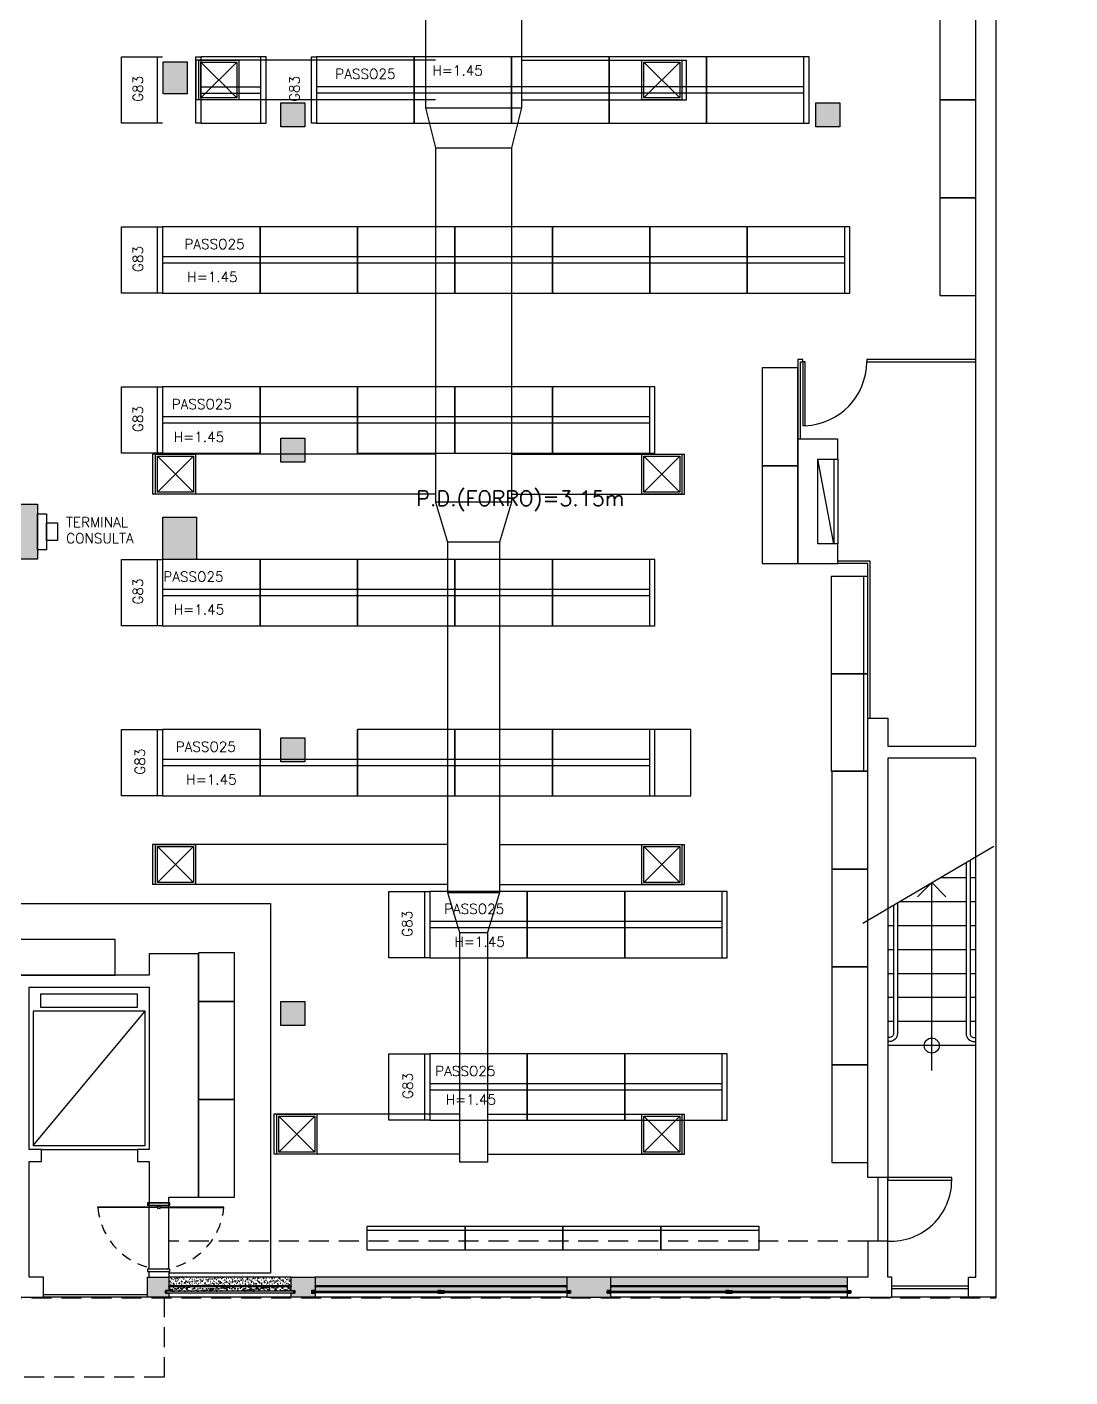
# Model space of a CAD drawing. Header units: metres. Extents: x -367 to 374, y -238 to 224.
# Drawn here: x 254.62 to 267.68, y 176.95 to 193.85 of the extents above; entities that cross this region are included whole.
import ezdxf
from ezdxf.enums import TextEntityAlignment as Align

# ---------------------------------------------------------------- set-up
doc = ezdxf.new("R2010")
doc.units = ezdxf.units.M
doc.linetypes.add('LA_BAU_BASES GERAIS_R00$0$LA_BAU_ALVENARIA TÉRREO_R01$0$HIDDEN2', pattern=[0.1875, 0.125, -0.0625])
doc.linetypes.add('LA_BAU_BASES GERAIS_R00$0$LA_BAU_FACHADAS_R01$0$DASHED2', pattern=[0.375, 0.25, -0.125])
for name, color, linetype in [('ELE-ALIMENTADORES', 160, 'Continuous'), ('LA_BAU_BASES GERAIS_R00$0$ARQ-XREF-ATT', 8, 'Continuous'), ('LA_BAU_BASES GERAIS_R00$0$BASE', 253, 'Continuous'), ('LA_BAU_BASES GERAIS_R00$0$dutos', 31, 'Continuous')]:
    doc.layers.add(name, color=color, linetype=linetype)
doc.styles.add('LA_BAU_BASES GERAIS_R00$0$LA_BAU_MERC_R01$0$R40-125-RS', font='romans.shx', dxfattribs={"height": 0.1248})
doc.styles.add('LA_BAU_BASES GERAIS_R00$0$LA_BAU_MERC_R01$0$RS80', font='ROMANS', dxfattribs={"height": 0.18})
doc.styles.add('LA_BAU_BASES GERAIS_R00$0$R60-125-RS', font='romans.shx', dxfattribs={"height": 0.19})
doc.styles.add('LA_BAU_BASES GERAIS_R00$0$R80-100-RS', font='romans.shx', dxfattribs={"height": 0.203})

# ---------------------------------------------------------------- blocks, each defined once
blk = doc.blocks.new('LA_BAU_BASES GERAIS_R00$0$LA_BAU_ALVENARIA TÉRREO_R01$0$PIL')
blk.add_lwpolyline([(-0.5, 0.5), (0.5, 0.5), (0.5, -0.5), (-0.5, -0.5)], close=True)
blk = doc.blocks.new('LA_BAU_BASES GERAIS_R00$0$LA_BAU_ALVENARIA TÉRREO_R01$0$mainel')
for p, q in [((244.802, 177.711), (244.762, 177.711)), ((244.762, 177.711), (244.762, 177.709)), ((244.762, 177.709), (244.842, 177.709)), ((244.762, 177.709), (244.762, 177.709)), ((244.762, 177.709), (244.8, 177.709)), ((244.842, 177.679), (244.762, 177.679)), ((244.8, 177.679), (244.762, 177.679)), ((244.762, 177.679), (244.762, 177.677)), ((244.762, 177.677), (244.802, 177.677)), ((244.8, 177.709), (244.8, 177.679)), ((244.802, 177.677), (244.802, 177.711)), ((244.802, 177.711), (244.842, 177.711)), ((244.802, 177.677), (244.802, 177.709)), ((244.842, 177.677), (244.802, 177.677)), ((244.804, 177.709), (244.804, 177.679)), ((244.842, 177.709), (244.804, 177.709)), ((244.804, 177.679), (244.842, 177.679)), ((244.842, 177.711), (244.842, 177.709)), ((244.842, 177.679), (244.842, 177.677))]:
    blk.add_line(p, q)
blk = doc.blocks.new('LA_BAU_BASES GERAIS_R00$0$LA_BAU_ALVENARIA TÉRREO_R01')
at = {"layer": 'LA_BAU_BASES GERAIS_R00$0$BASE'}
h = blk.add_hatch(color=256, dxfattribs=at)
h.dxf.hatch_style = 1
h.paths.add_polyline_path([(256.628, 193.418), (256.328, 193.418), (256.328, 193.018), (256.628, 193.018)])
h = blk.add_hatch(color=256, dxfattribs=at)
h.dxf.hatch_style = 1
h.paths.add_polyline_path([(258.1, 192.903), (257.8, 192.903), (257.8, 192.603), (258.1, 192.603)])
h = blk.add_hatch(color=256, dxfattribs=at)
h.dxf.hatch_style = 1
h.paths.add_polyline_path([(264.8, 192.903), (264.5, 192.903), (264.5, 192.603), (264.8, 192.603)])
h = blk.add_hatch(color=256, dxfattribs=at)
h.dxf.hatch_style = 1
h.paths.add_polyline_path([(258.1, 188.703), (257.8, 188.703), (257.8, 188.403), (258.1, 188.403)])
h = blk.add_hatch(color=256, dxfattribs=at)
h.dxf.hatch_style = 1
h.paths.add_polyline_path([(254.755, 187.878), (254.425, 187.878), (254.425, 187.188), (254.755, 187.188)])
h = blk.add_hatch(color=256, dxfattribs=at)
h.dxf.hatch_style = 1
h.paths.add_polyline_path([(256.745, 187.717), (256.325, 187.717), (256.325, 187.187), (256.745, 187.187)])
at = {"layer": 'LA_BAU_BASES GERAIS_R00$0$BASE', "linetype": 'Continuous'}
h = blk.add_hatch(color=256, dxfattribs=at)
h.dxf.hatch_style = 1
h.paths.add_polyline_path([(258.1, 184.953), (257.8, 184.953), (257.8, 184.653), (258.1, 184.653)])
h = blk.add_hatch(color=256, dxfattribs=at)
h.dxf.hatch_style = 1
h.paths.add_polyline_path([(258.1, 181.653), (257.8, 181.653), (257.8, 181.353), (258.1, 181.353)])
at = {"layer": 'LA_BAU_BASES GERAIS_R00$0$BASE'}
h = blk.add_hatch(color=256, dxfattribs=at)
h.dxf.hatch_style = 1
h.paths.add_polyline_path([(256.4, 178.2), (256.13, 178.2), (256.13, 177.95), (256.4, 177.95), (256.4, 177.998), (256.355, 177.998), (256.355, 178.032), (256.4, 178.032)])
h = blk.add_hatch(dxfattribs=at)
h.set_pattern_fill('AR-SAND', color=256, scale=0.001)
h.paths.add_polyline_path([(257.93, 178.2), (256.4, 178.2), (256.4, 178.09), (257.93, 178.09)])
h = blk.add_hatch(color=256, dxfattribs=at)
h.dxf.hatch_style = 1
h.paths.add_polyline_path([(258.23, 178.2), (257.93, 178.2), (257.93, 178.032), (257.975, 178.032), (257.975, 177.998), (257.93, 177.998), (257.93, 177.95), (258.23, 177.95), (258.23, 177.998), (258.185, 177.998), (258.185, 178.032), (258.23, 178.032)])
h = blk.add_hatch(dxfattribs=at)
h.set_pattern_fill('AR-SAND', color=256, scale=0.001)
h.paths.add_polyline_path([(261.38, 178.2), (258.23, 178.2), (258.23, 178.09), (261.38, 178.09)])
h = blk.add_hatch(color=256, dxfattribs=at)
h.dxf.hatch_style = 1
h.paths.add_polyline_path([(261.93, 178.2), (261.38, 178.2), (261.38, 178.032), (261.425, 178.032), (261.425, 177.998), (261.38, 177.998), (261.38, 177.95), (261.93, 177.95), (261.93, 177.998), (261.885, 177.998), (261.885, 178.032), (261.93, 178.032)])
at = {"layer": 'LA_BAU_BASES GERAIS_R00$0$BASE', "linetype": 'Continuous'}
h = blk.add_hatch(dxfattribs=at)
h.set_pattern_fill('AR-SAND', color=256, scale=0.001)
h.paths.add_polyline_path([(264.89, 178.2), (261.93, 178.2), (261.93, 178.09), (264.89, 178.09)])
h = blk.add_hatch(dxfattribs=at)
h.set_pattern_fill('AR-SAND', color=256, scale=0.001)
h.paths.add_polyline_path([(256.4, 178.08), (257.93, 178.08), (257.93, 178.025), (256.4, 178.025)])
h = blk.add_hatch(dxfattribs=at)
h.set_pattern_fill('AR-SAND', color=256, scale=0.001)
h.paths.add_polyline_path([(258.23, 178.08), (261.38, 178.08), (261.38, 178.025), (258.23, 178.025)])
at = {"layer": 'LA_BAU_BASES GERAIS_R00$0$BASE'}
h = blk.add_hatch(dxfattribs=at)
h.set_pattern_fill('AR-SAND', color=256, scale=0.001)
h.paths.add_polyline_path([(261.93, 178.08), (264.89, 178.08), (264.89, 178.025), (261.93, 178.025)])
at = {"layer": 'LA_BAU_BASES GERAIS_R00$0$BASE', "linetype": 'Continuous'}
for p, q in [((264.725, 187.384), (264.525, 188.444)), ((264.725, 188.444), (264.725, 187.384)), ((264.775, 188.444), (264.775, 187.384)), ((265.088, 182.631), (266.727, 183.595)), ((266.38, 183.2), (266.056, 183.2)), ((266.5, 183.2), (266.43, 183.2)), ((266.38, 182.9), (265.546, 182.9)), ((266.5, 182.9), (266.43, 182.9)), ((265.47, 182.6), (265.4, 182.6)), ((266.38, 182.6), (265.52, 182.6)), ((266.5, 182.6), (266.43, 182.6)), ((265.47, 182.3), (265.4, 182.3)), ((266.38, 182.3), (265.52, 182.3)), ((266.5, 182.3), (266.43, 182.3)), ((265.47, 182), (265.4, 182)), ((266.38, 182), (265.52, 182)), ((266.5, 182), (266.43, 182)), ((265.47, 181.7), (265.4, 181.7)), ((266.38, 181.7), (265.52, 181.7)), ((266.5, 181.7), (266.43, 181.7)), ((254.7, 179.85), (256.1, 181.53)), ((265.47, 181.4), (265.4, 181.4)), ((266.38, 181.4), (265.52, 181.4)), ((266.5, 181.4), (266.43, 181.4)), ((266.5, 181.1), (265.4, 181.1)), ((254.803, 179.8), (256.005, 179.8)), ((265.275, 179.45), (265.275, 178.65)), ((265.4, 178.65), (265.4, 179.45)), ((256.15, 178.33), (256.15, 179.13)), ((256.4, 178.33), (256.4, 179.13)), ((264.89, 178.2), (261.93, 178.2)), ((259.795, 178.025), (259.795, 178.005)), ((259.815, 178.025), (259.815, 178.005)), ((263.4, 178.025), (263.4, 178.005)), ((263.42, 178.025), (263.42, 178.005)), ((266.41, 177.95), (265.45, 177.95)), ((266.75, 177.95), (266.75, 177.94))]:
    blk.add_line(p, q, dxfattribs=at)
at = {"layer": 'LA_BAU_BASES GERAIS_R00$0$BASE'}
for p, q in [((256.15, 178.3), (256.15, 179.1)), ((256.4, 178.3), (256.4, 179.1)), ((257.93, 178.2), (256.4, 178.2)), ((261.38, 178.2), (258.23, 178.2)), ((257.915, 178.09), (256.402, 178.09)), ((257.915, 178.08), (256.402, 178.08)), ((261.365, 178.09), (258.245, 178.09)), ((261.365, 178.08), (258.245, 178.08)), ((264.875, 178.09), (261.945, 178.09)), ((264.875, 178.08), (261.945, 178.08)), ((265.45, 178.09), (266.41, 178.09)), ((265.45, 178.06), (266.41, 178.06)), ((256.13, 177.98), (254.83, 177.98)), ((256.13, 177.95), (254.83, 177.95)), ((257.93, 177.95), (256.4, 177.95)), ((261.38, 177.95), (258.23, 177.95)), ((264.89, 177.95), (261.93, 177.95))]:
    blk.add_line(p, q, dxfattribs=at)
at = {"layer": 'LA_BAU_BASES GERAIS_R00$0$BASE', "linetype": 'LA_BAU_BASES GERAIS_R00$0$LA_BAU_FACHADAS_R01$0$DASHED2'}
for p, q in [((265.15, 178.65), (256.4, 178.65)), ((252.055, 177.94), (266.75, 177.94)), ((256.338, 177.95), (256.338, 176.95)), ((256.338, 176.95), (244.01, 176.95))]:
    blk.add_line(p, q, dxfattribs=at)
at = {"layer": 'LA_BAU_BASES GERAIS_R00$0$BASE', "linetype": 'Continuous'}
for points in [[(267.681, 200.09), (266.75, 200.09), (266.75, 177.95), (266.41, 177.95), (266.41, 178.2), (266.5, 178.2), (266.5, 184.7), (265.4, 184.7), (265.4, 179.45), (265.15, 179.45), (265.15, 185.2), (265.4, 185.2), (265.4, 184.85), (266.5, 184.85), (266.5, 210.65)], [(264.305, 188.694), (264.305, 189.662), (264.335, 189.662), (264.335, 189.692), (264.275, 189.692), (264.275, 188.694)], [(266.5, 189.692), (265.135, 189.692), (265.135, 189.662), (266.5, 189.662)], [(265.18, 185.2), (265.18, 187.164), (264.775, 187.164)], [(265.15, 185.2), (265.15, 187.134), (264.775, 187.134)], [(264.89, 177.998), (264.89, 177.95), (265.45, 177.95), (265.45, 178.2), (265.4, 178.2), (265.4, 178.65), (265.15, 178.65), (265.15, 178.2), (264.89, 178.2), (264.89, 178.032)], [(259.795, 178.005), (258.195, 178.005), (258.195, 178.025), (259.795, 178.025)], [(259.815, 178.025), (261.415, 178.025), (261.415, 178.005), (259.815, 178.005)], [(263.4, 178.005), (261.895, 178.005), (261.895, 178.025), (263.4, 178.025)], [(263.42, 178.025), (264.925, 178.025), (264.925, 178.005), (263.42, 178.005)], [(264.89, 178.032), (264.935, 178.032), (264.935, 177.998), (264.89, 177.998), (264.89, 178), (264.933, 178), (264.933, 178.03), (264.89, 178.03), (264.89, 178.032)]]:
    blk.add_lwpolyline(points, dxfattribs=at)
at = {"layer": 'LA_BAU_BASES GERAIS_R00$0$BASE'}
for points in [[(256.328, 193.418), (256.628, 193.418), (256.628, 193.018), (256.328, 193.018)], [(257.8, 192.903), (258.1, 192.903), (258.1, 192.603), (257.8, 192.603)], [(264.5, 192.903), (264.8, 192.903), (264.8, 192.603), (264.5, 192.603)], [(257.8, 188.703), (258.1, 188.703), (258.1, 188.403), (257.8, 188.403)], [(256.325, 187.717), (256.745, 187.717), (256.745, 187.187), (256.325, 187.187)], [(256.412, 178.27), (256.412, 178.3), (256.132, 178.3), (256.132, 178.27)], [(256.415, 178.09), (256.402, 178.09), (256.402, 178.08), (256.415, 178.08), (256.415, 178.078), (256.4, 178.078), (256.4, 178.091), (256.415, 178.091)], [(257.915, 178.09), (257.928, 178.09), (257.928, 178.08), (257.915, 178.08), (257.915, 178.078), (257.93, 178.078), (257.93, 178.091), (257.915, 178.091)], [(258.245, 178.09), (258.232, 178.09), (258.232, 178.08), (258.245, 178.08), (258.245, 178.078), (258.23, 178.078), (258.23, 178.091), (258.245, 178.091)], [(261.365, 178.09), (261.378, 178.09), (261.378, 178.08), (261.365, 178.08), (261.365, 178.078), (261.38, 178.078), (261.38, 178.091), (261.365, 178.091)], [(261.945, 178.09), (261.932, 178.09), (261.932, 178.08), (261.945, 178.08), (261.945, 178.078), (261.93, 178.078), (261.93, 178.091), (261.945, 178.091)]]:
    blk.add_lwpolyline(points, close=True, dxfattribs=at)
at = {"layer": 'LA_BAU_BASES GERAIS_R00$0$BASE', "linetype": 'Continuous'}
for points in [[(264.335, 188.862), (264.365, 188.862), (264.365, 189.662), (264.335, 189.662)], [(264.775, 188.694), (264.275, 188.694), (264.275, 187.134), (264.775, 187.134), (264.775, 187.384), (264.525, 187.384), (264.525, 188.444), (264.775, 188.444)], [(257.8, 184.953), (258.1, 184.953), (258.1, 184.653), (257.8, 184.653)], [(254.796, 181.576), (254.796, 181.749), (256.002, 181.749), (256.002, 181.576)], [(257.8, 181.653), (258.1, 181.653), (258.1, 181.353), (257.8, 181.353)], [(256.1, 179.85), (256.1, 181.53), (254.7, 181.53), (254.7, 179.85)], [(265.4, 179.415), (266.2, 179.415), (266.2, 179.45), (265.4, 179.45)], [(256.254, 179.079), (256.254, 179.074), (255.508, 179.074), (255.508, 179.079)], [(256.412, 179.1), (256.412, 179.13), (256.132, 179.13), (256.132, 179.1)], [(256.292, 179.077), (256.292, 179.072), (257.087, 179.072), (257.087, 179.077)], [(256.365, 178.005), (257.965, 178.005), (257.965, 178.025), (256.365, 178.025)], [(264.875, 178.09), (264.888, 178.09), (264.888, 178.08), (264.875, 178.08), (264.875, 178.078), (264.89, 178.078), (264.89, 178.091), (264.875, 178.091)]]:
    blk.add_lwpolyline(points, close=True, dxfattribs=at)
for points in [[(266.43, 183.42), (266.43, 181.25, 0.414214), (266.48, 181.2), (266.5, 181.2)], [(266.38, 183.391), (266.38, 181.25, 0.414214), (266.48, 181.15), (266.5, 181.15)], [(265.52, 182.885), (265.52, 181.25, -0.414214), (265.42, 181.15), (265.4, 181.15)], [(265.47, 182.855), (265.47, 181.25, -0.414214), (265.42, 181.2), (265.4, 181.2)]]:
    blk.add_lwpolyline(points, format="xyb", dxfattribs=at)
at = {"layer": 'LA_BAU_BASES GERAIS_R00$0$BASE', "linetype": 'LA_BAU_BASES GERAIS_R00$0$LA_BAU_FACHADAS_R01$0$DASHED2'}
blk.add_lwpolyline([(254.5, 181.98), (254.5, 182.88), (257.67, 182.88), (257.67, 178.25), (256.4, 178.25)], dxfattribs=at)
at = {"layer": 'LA_BAU_BASES GERAIS_R00$0$BASE'}
for points in [[(254.5, 177.95), (254.5, 177.95), (254.83, 177.95), (254.83, 178.2), (254.65, 178.2), (254.65, 179.65), (254.803, 179.65), (254.803, 179.8), (254.65, 179.8), (254.65, 181.83), (256.15, 181.83), (256.15, 179.8), (256.005, 179.8), (256.005, 179.65), (256.15, 179.65), (256.15, 179.13), (256.4, 179.13), (256.4, 179.2), (256.77, 179.2), (256.77, 182.25), (256.15, 182.25), (256.15, 181.98), (254.5, 181.98), (254.5, 177.984)], [(256.4, 177.998), (256.4, 177.95), (256.13, 177.95), (256.13, 178.2), (256.4, 178.2), (256.4, 178.032)], [(256.15, 178.2), (256.15, 178.27), (256.4, 178.27), (256.4, 178.2)], [(257.93, 178.032), (257.93, 178.2), (258.23, 178.2), (258.23, 178.032)], [(261.93, 178.032), (261.93, 178.2), (261.38, 178.2), (261.38, 178.032)], [(256.4, 178.032), (256.355, 178.032), (256.355, 177.998), (256.4, 177.998), (256.4, 178), (256.357, 178), (256.357, 178.03), (256.4, 178.03), (256.4, 178.032)], [(257.93, 178.032), (257.975, 178.032), (257.975, 177.998), (257.93, 177.998), (257.93, 178), (257.973, 178), (257.973, 178.03), (257.93, 178.03), (257.93, 178.032)], [(258.23, 177.998), (258.23, 177.95), (257.93, 177.95), (257.93, 177.998)], [(258.23, 178.032), (258.185, 178.032), (258.185, 177.998), (258.23, 177.998), (258.23, 178), (258.187, 178), (258.187, 178.03), (258.23, 178.03), (258.23, 178.032)], [(261.38, 178.032), (261.425, 178.032), (261.425, 177.998), (261.38, 177.998), (261.38, 178), (261.423, 178), (261.423, 178.03), (261.38, 178.03), (261.38, 178.032)], [(261.38, 177.998), (261.38, 177.95), (261.93, 177.95), (261.93, 177.998)], [(261.93, 178.032), (261.885, 178.032), (261.885, 177.998), (261.93, 177.998), (261.93, 178), (261.887, 178), (261.887, 178.03), (261.93, 178.03), (261.93, 178.032)]]:
    blk.add_lwpolyline(points, dxfattribs=at)
at = {"layer": 'LA_BAU_BASES GERAIS_R00$0$BASE', "linetype": 'Continuous'}
for radius in [0.0191, 0.0163]:
    blk.add_circle((256.273, 179.075), radius, dxfattribs=at)
for centre, radius, start, end in [((264.335, 189.661), 0.8, 272.1476, 0.0402), ((265.434, 179.415), 0.766, 267.4377, 0)]:
    blk.add_arc(centre, radius, start, end, dxfattribs=at)
at = {"layer": 'LA_BAU_BASES GERAIS_R00$0$BASE', "linetype": 'LA_BAU_BASES GERAIS_R00$0$LA_BAU_ALVENARIA TÉRREO_R01$0$HIDDEN2'}
for centre, radius, start, end in [((256.357, 179.148), 0.852, 185.0333, 264.4509), ((256.246, 179.143), 0.844, 271.939, 355.185)]:
    blk.add_arc(centre, radius, start, end, dxfattribs=at)
at = {"layer": 'LA_BAU_BASES GERAIS_R00$0$BASE', "xscale": 0.69, "yscale": 0.33, "zscale": 0.69, "rotation": 270}
blk.add_blockref('LA_BAU_BASES GERAIS_R00$0$LA_BAU_ALVENARIA TÉRREO_R01$0$PIL', (254.59, 187.533), dxfattribs=at)
at = {"layer": 'LA_BAU_BASES GERAIS_R00$0$BASE', "linetype": 'Continuous'}
for p in [(15.003, 0.321), (18.608, 0.321)]:
    blk.add_blockref('LA_BAU_BASES GERAIS_R00$0$LA_BAU_ALVENARIA TÉRREO_R01$0$mainel', p, dxfattribs=at)
blk = doc.blocks.new('LA_BAU_BASES GERAIS_R00$0$LA_BAU_MERC_R01')
at = {"layer": 'LA_BAU_BASES GERAIS_R00$0$BASE'}
for p, q in [((266.05, 194.165), (266.05, 192.94)), ((266.5, 192.94), (266.5, 194.165)), ((257.551, 193.48), (256.801, 193.48)), ((256.801, 192.65), (256.801, 193.48)), ((257.551, 192.65), (257.551, 193.48)), ((258.249, 193.48), (258.249, 192.65)), ((259.469, 193.48), (258.249, 193.48)), ((259.469, 193.48), (259.469, 192.65)), ((260.689, 193.48), (259.469, 193.48)), ((259.469, 192.65), (259.469, 193.48)), ((260.689, 193.48), (260.689, 192.65)), ((261.909, 193.48), (260.689, 193.48)), ((260.689, 192.65), (260.689, 193.48)), ((261.909, 193.48), (261.909, 192.65)), ((263.129, 193.48), (261.909, 193.48)), ((261.909, 192.65), (261.909, 193.48)), ((263.129, 193.48), (263.129, 192.65)), ((264.349, 193.48), (263.129, 193.48)), ((263.129, 192.65), (263.129, 193.48)), ((264.349, 192.65), (264.349, 193.48)), ((256.801, 193.105), (257.551, 193.105)), ((259.469, 193.105), (258.249, 193.105)), ((260.689, 193.105), (259.469, 193.105)), ((261.909, 193.105), (260.689, 193.105)), ((263.129, 193.105), (261.909, 193.105)), ((264.349, 193.105), (263.129, 193.105)), ((256.801, 193.025), (257.551, 193.025)), ((259.469, 193.025), (258.249, 193.025)), ((260.689, 193.025), (259.469, 193.025)), ((261.909, 193.025), (260.689, 193.025)), ((263.129, 193.025), (261.909, 193.025)), ((264.349, 193.025), (263.129, 193.025)), ((266.05, 192.94), (266.05, 191.715)), ((266.5, 192.94), (266.05, 192.94)), ((266.05, 192.94), (266.5, 192.94)), ((266.5, 191.715), (266.5, 192.94)), ((256.801, 192.65), (257.551, 192.65)), ((258.249, 192.65), (259.469, 192.65)), ((259.469, 192.65), (260.689, 192.65)), ((260.689, 192.65), (261.909, 192.65)), ((261.909, 192.65), (263.129, 192.65)), ((263.129, 192.65), (264.349, 192.65)), ((266.05, 191.715), (266.05, 190.49)), ((266.5, 191.715), (266.05, 191.715)), ((266.05, 191.715), (266.5, 191.715)), ((266.5, 190.49), (266.5, 191.715)), ((256.32, 191.35), (256.32, 190.52)), ((257.54, 191.35), (256.32, 191.35)), ((257.54, 191.35), (257.54, 190.52)), ((258.76, 191.35), (257.54, 191.35)), ((257.54, 190.52), (257.54, 191.35)), ((258.76, 191.35), (258.76, 190.52)), ((259.98, 191.35), (258.76, 191.35)), ((258.76, 190.52), (258.76, 191.35)), ((259.98, 191.35), (259.98, 190.52)), ((261.2, 191.35), (259.98, 191.35)), ((259.98, 190.52), (259.98, 191.35)), ((261.2, 191.35), (261.2, 190.52)), ((262.42, 191.35), (261.2, 191.35)), ((261.2, 190.52), (261.2, 191.35)), ((262.42, 190.52), (262.42, 191.35)), ((262.42, 191.35), (262.42, 190.52)), ((263.64, 191.35), (262.42, 191.35)), ((263.64, 191.35), (263.64, 190.52)), ((264.86, 191.35), (263.64, 191.35)), ((263.64, 190.52), (263.64, 191.35)), ((264.86, 190.52), (264.86, 191.35)), ((257.54, 190.975), (256.32, 190.975)), ((257.54, 190.895), (256.32, 190.895)), ((258.76, 190.975), (257.54, 190.975)), ((258.76, 190.895), (257.54, 190.895)), ((259.98, 190.975), (258.76, 190.975)), ((259.98, 190.895), (258.76, 190.895)), ((261.2, 190.975), (259.98, 190.975)), ((261.2, 190.895), (259.98, 190.895)), ((262.42, 190.975), (261.2, 190.975)), ((262.42, 190.895), (261.2, 190.895)), ((263.64, 190.975), (262.42, 190.975)), ((263.64, 190.895), (262.42, 190.895)), ((264.86, 190.975), (263.64, 190.975)), ((264.86, 190.895), (263.64, 190.895)), ((256.32, 190.52), (257.54, 190.52)), ((257.54, 190.52), (258.76, 190.52)), ((258.76, 190.52), (259.98, 190.52)), ((259.98, 190.52), (261.2, 190.52)), ((261.2, 190.52), (262.42, 190.52)), ((262.42, 190.52), (263.64, 190.52)), ((263.64, 190.52), (264.86, 190.52)), ((266.05, 190.49), (266.5, 190.49)), ((263.825, 189.584), (263.825, 188.359)), ((264.275, 189.584), (263.825, 189.584)), ((264.275, 188.359), (264.275, 189.584)), ((256.32, 189.347), (256.32, 188.517)), ((257.54, 189.347), (256.32, 189.347)), ((257.54, 189.347), (257.54, 188.517)), ((258.76, 189.347), (257.54, 189.347)), ((257.54, 188.517), (257.54, 189.347)), ((258.76, 188.517), (258.76, 189.347)), ((258.76, 189.347), (258.76, 188.517)), ((259.98, 189.347), (258.76, 189.347)), ((259.98, 189.347), (259.98, 188.517)), ((261.2, 189.347), (259.98, 189.347)), ((259.98, 188.517), (259.98, 189.347)), ((261.2, 188.517), (261.2, 189.347)), ((261.2, 189.347), (261.2, 188.517)), ((262.42, 189.347), (261.2, 189.347)), ((262.42, 188.517), (262.42, 189.347)), ((257.54, 188.972), (256.32, 188.972)), ((257.54, 188.892), (256.32, 188.892)), ((258.76, 188.972), (257.54, 188.972)), ((258.76, 188.892), (257.54, 188.892)), ((259.98, 188.972), (258.76, 188.972)), ((259.98, 188.892), (258.76, 188.892)), ((261.2, 188.972), (259.98, 188.972)), ((261.2, 188.892), (259.98, 188.892)), ((262.42, 188.972), (261.2, 188.972)), ((262.42, 188.892), (261.2, 188.892)), ((256.32, 188.517), (257.54, 188.517)), ((258.76, 188.517), (259.98, 188.517)), ((259.98, 188.517), (261.2, 188.517)), ((261.2, 188.517), (262.42, 188.517)), ((263.825, 188.359), (264.275, 188.359)), ((263.825, 188.359), (263.825, 187.134)), ((264.275, 188.359), (263.825, 188.359)), ((264.275, 187.134), (264.275, 188.359)), ((254.755, 187.308), (254.755, 187.758)), ((254.755, 187.758), (254.865, 187.758)), ((254.865, 187.758), (254.865, 187.308)), ((254.865, 187.423), (254.865, 187.643)), ((254.865, 187.643), (255.005, 187.643)), ((255.005, 187.643), (255.005, 187.423)), ((254.865, 187.308), (254.755, 187.308)), ((255.005, 187.423), (254.865, 187.423)), ((256.32, 187.187), (256.32, 186.357)), ((257.54, 187.187), (256.32, 187.187)), ((257.54, 187.187), (257.54, 186.357)), ((258.76, 187.187), (257.54, 187.187)), ((257.54, 186.357), (257.54, 187.187)), ((258.76, 187.187), (258.76, 186.357)), ((259.98, 187.187), (258.76, 187.187)), ((258.76, 186.357), (258.76, 187.187)), ((259.98, 187.187), (259.98, 186.357)), ((261.2, 187.187), (259.98, 187.187)), ((259.98, 186.357), (259.98, 187.187)), ((261.2, 186.357), (261.2, 187.187)), ((261.2, 187.187), (261.2, 186.357)), ((262.42, 187.187), (261.2, 187.187)), ((262.42, 186.357), (262.42, 187.187)), ((263.825, 187.134), (264.275, 187.134)), ((265.15, 186.975), (264.69, 186.975)), ((264.69, 186.975), (264.69, 185.755)), ((265.1, 185.755), (265.1, 186.975)), ((265.15, 185.755), (265.15, 186.975)), ((257.54, 186.812), (256.32, 186.812)), ((258.76, 186.812), (257.54, 186.812)), ((259.98, 186.812), (258.76, 186.812)), ((261.2, 186.812), (259.98, 186.812)), ((262.42, 186.812), (261.2, 186.812)), ((257.54, 186.732), (256.32, 186.732)), ((258.76, 186.732), (257.54, 186.732)), ((259.98, 186.732), (258.76, 186.732)), ((261.2, 186.732), (259.98, 186.732)), ((262.42, 186.732), (261.2, 186.732)), ((256.32, 186.357), (257.54, 186.357)), ((257.54, 186.357), (258.76, 186.357)), ((258.76, 186.357), (259.98, 186.357)), ((259.98, 186.357), (261.2, 186.357)), ((261.2, 186.357), (262.42, 186.357)), ((265.15, 185.755), (264.69, 185.755)), ((264.69, 185.755), (264.69, 184.535)), ((264.69, 185.755), (265.15, 185.755)), ((265.1, 184.535), (265.1, 185.755)), ((265.15, 184.535), (265.15, 185.755)), ((256.32, 185.057), (256.32, 184.227)), ((257.54, 185.057), (256.32, 185.057)), ((257.54, 185.057), (257.54, 184.227)), ((257.54, 184.227), (257.54, 185.057)), ((258.76, 184.227), (258.76, 185.057)), ((258.76, 185.057), (258.76, 184.227)), ((259.98, 185.057), (258.76, 185.057)), ((259.98, 185.057), (259.98, 184.227)), ((261.2, 185.057), (259.98, 185.057)), ((259.98, 184.227), (259.98, 185.057)), ((261.2, 185.057), (261.2, 184.227)), ((262.42, 185.057), (261.2, 185.057)), ((261.2, 184.227), (261.2, 185.057)), ((262.42, 184.227), (262.42, 185.057)), ((257.54, 184.682), (256.32, 184.682)), ((257.54, 184.602), (256.32, 184.602)), ((258.76, 184.682), (257.54, 184.682)), ((258.76, 184.602), (257.54, 184.602)), ((259.98, 184.682), (258.76, 184.682)), ((259.98, 184.602), (258.76, 184.602)), ((261.2, 184.682), (259.98, 184.682)), ((261.2, 184.602), (259.98, 184.602)), ((262.42, 184.682), (261.2, 184.682)), ((262.42, 184.602), (261.2, 184.602)), ((264.69, 184.535), (265.15, 184.535)), ((264.7, 184.535), (264.7, 183.31)), ((265.15, 184.535), (264.7, 184.535)), ((265.15, 183.31), (265.15, 184.535)), ((256.32, 184.227), (257.54, 184.227)), ((257.54, 184.227), (258.76, 184.227)), ((258.76, 184.227), (259.98, 184.227)), ((259.98, 184.227), (261.2, 184.227)), ((261.2, 184.227), (262.42, 184.227)), ((264.7, 183.31), (265.15, 183.31)), ((264.7, 183.31), (264.7, 182.085)), ((265.15, 183.31), (264.7, 183.31)), ((265.15, 182.085), (265.15, 183.31)), ((259.666, 183.027), (259.666, 182.197)), ((260.886, 183.027), (259.666, 183.027)), ((260.886, 183.027), (260.886, 182.197)), ((262.106, 183.027), (260.886, 183.027)), ((260.886, 182.197), (260.886, 183.027)), ((262.106, 183.027), (262.106, 182.197)), ((263.326, 183.027), (262.106, 183.027)), ((262.106, 182.197), (262.106, 183.027)), ((263.326, 182.197), (263.326, 183.027)), ((254.5, 182.88), (257.67, 182.88)), ((257.67, 182.88), (257.67, 178.25)), ((260.886, 182.652), (259.666, 182.652)), ((260.886, 182.572), (259.666, 182.572)), ((262.106, 182.652), (260.886, 182.652)), ((262.106, 182.572), (260.886, 182.572)), ((263.326, 182.652), (262.106, 182.652)), ((263.326, 182.572), (262.106, 182.572)), ((255.725, 182.43), (254.5, 182.43)), ((255.725, 181.98), (255.725, 182.43)), ((257.22, 182.262), (256.77, 182.262)), ((256.77, 182.262), (256.77, 181.65)), ((257.22, 181.65), (257.22, 182.262)), ((259.666, 182.197), (260.886, 182.197)), ((260.886, 182.197), (262.106, 182.197)), ((262.106, 182.197), (263.326, 182.197)), ((264.7, 182.085), (264.7, 180.86)), ((265.15, 182.085), (264.7, 182.085)), ((264.7, 182.085), (265.15, 182.085)), ((265.15, 180.86), (265.15, 182.085)), ((254.5, 181.98), (255.725, 181.98)), ((256.77, 181.65), (257.22, 181.65)), ((257.22, 181.65), (256.77, 181.65)), ((256.77, 181.65), (256.77, 180.425)), ((257.22, 180.425), (257.22, 181.65)), ((259.666, 180.997), (259.666, 180.167)), ((260.886, 180.997), (259.666, 180.997)), ((260.886, 180.997), (260.886, 180.167)), ((262.106, 180.997), (260.886, 180.997)), ((260.886, 180.167), (260.886, 180.997)), ((262.106, 180.997), (262.106, 180.167)), ((263.326, 180.997), (262.106, 180.997)), ((262.106, 180.167), (262.106, 180.997)), ((263.326, 180.167), (263.326, 180.997)), ((264.7, 180.86), (264.7, 179.635)), ((265.15, 180.86), (264.7, 180.86)), ((264.7, 180.86), (265.15, 180.86)), ((265.15, 179.635), (265.15, 180.86)), ((260.886, 180.622), (259.666, 180.622)), ((260.886, 180.542), (259.666, 180.542)), ((262.106, 180.622), (260.886, 180.622)), ((262.106, 180.542), (260.886, 180.542)), ((263.326, 180.622), (262.106, 180.622)), ((263.326, 180.542), (262.106, 180.542)), ((256.77, 180.425), (257.22, 180.425)), ((257.22, 180.425), (256.77, 180.425)), ((256.77, 180.425), (256.77, 179.2)), ((257.22, 179.2), (257.22, 180.425)), ((259.666, 180.167), (260.886, 180.167)), ((260.886, 180.167), (262.106, 180.167)), ((262.106, 180.167), (263.326, 180.167)), ((264.7, 179.635), (265.15, 179.635)), ((256.77, 179.2), (257.22, 179.2)), ((258.883, 178.54), (258.883, 178.84)), ((258.883, 178.84), (260.108, 178.84)), ((260.108, 178.84), (260.108, 178.54)), ((260.108, 178.54), (260.108, 178.84)), ((260.108, 178.84), (261.333, 178.84)), ((261.333, 178.84), (261.333, 178.54)), ((261.333, 178.54), (261.333, 178.84)), ((261.333, 178.84), (262.558, 178.84)), ((262.558, 178.54), (262.558, 178.84)), ((262.558, 178.84), (263.783, 178.84)), ((262.558, 178.84), (262.558, 178.54)), ((263.783, 178.84), (263.783, 178.54)), ((258.883, 178.79), (260.108, 178.79)), ((260.108, 178.79), (261.333, 178.79)), ((261.333, 178.79), (262.558, 178.79)), ((262.558, 178.79), (263.783, 178.79)), ((260.108, 178.54), (258.883, 178.54)), ((261.333, 178.54), (260.108, 178.54)), ((262.558, 178.54), (261.333, 178.54)), ((263.783, 178.54), (262.558, 178.54)), ((257.67, 178.25), (256.4, 178.25))]:
    blk.add_line(p, q, dxfattribs=at)
at = {"layer": 'LA_BAU_BASES GERAIS_R00$0$BASE', "linetype": 'Continuous'}
for p, q in [((255.806, 193.48), (256.32, 193.48)), ((255.806, 192.65), (255.806, 193.48)), ((256.256, 192.65), (256.256, 193.48)), ((256.737, 192.65), (256.737, 193.48)), ((256.737, 193.48), (256.801, 193.48)), ((257.615, 193.48), (257.551, 193.48)), ((257.615, 192.65), (257.615, 193.48)), ((258.185, 192.65), (258.185, 193.48)), ((258.185, 193.48), (258.249, 193.48)), ((264.413, 193.48), (264.349, 193.48)), ((264.413, 192.65), (264.413, 193.48)), ((256.32, 192.65), (255.806, 192.65)), ((256.801, 192.65), (256.737, 192.65)), ((257.551, 192.65), (257.615, 192.65)), ((258.249, 192.65), (258.185, 192.65)), ((264.349, 192.65), (264.413, 192.65)), ((255.806, 191.35), (256.32, 191.35)), ((255.806, 190.52), (255.806, 191.35)), ((256.256, 190.52), (256.256, 191.35)), ((264.924, 191.35), (264.86, 191.35)), ((264.924, 190.52), (264.924, 191.35)), ((256.32, 190.52), (255.806, 190.52)), ((264.86, 190.52), (264.924, 190.52)), ((255.806, 189.347), (256.32, 189.347)), ((255.806, 188.517), (255.806, 189.347)), ((256.256, 188.517), (256.256, 189.347)), ((262.484, 189.347), (262.42, 189.347)), ((262.484, 188.517), (262.484, 189.347)), ((256.32, 188.517), (255.806, 188.517)), ((262.42, 188.517), (262.484, 188.517)), ((255.806, 187.187), (256.32, 187.187)), ((255.806, 186.357), (255.806, 187.187)), ((256.256, 186.357), (256.256, 187.187)), ((262.484, 187.187), (262.42, 187.187)), ((262.484, 186.357), (262.484, 187.187)), ((256.32, 186.357), (255.806, 186.357)), ((262.42, 186.357), (262.484, 186.357)), ((255.806, 185.057), (256.32, 185.057)), ((255.806, 184.227), (255.806, 185.057)), ((256.256, 184.227), (256.256, 185.057)), ((262.934, 185.057), (262.42, 185.057)), ((262.484, 185.057), (262.42, 185.057)), ((262.484, 184.227), (262.484, 185.057)), ((262.484, 184.227), (262.484, 185.057)), ((262.934, 184.227), (262.934, 185.057)), ((256.32, 184.227), (255.806, 184.227)), ((262.42, 184.227), (262.934, 184.227)), ((262.42, 184.227), (262.484, 184.227)), ((259.152, 183.027), (259.666, 183.027)), ((259.152, 182.197), (259.152, 183.027)), ((259.602, 182.197), (259.602, 183.027)), ((263.39, 183.027), (263.326, 183.027)), ((263.39, 182.197), (263.39, 183.027)), ((259.666, 182.197), (259.152, 182.197)), ((263.326, 182.197), (263.39, 182.197)), ((259.152, 180.997), (259.666, 180.997)), ((259.152, 180.167), (259.152, 180.997)), ((259.602, 180.167), (259.602, 180.997)), ((263.39, 180.997), (263.326, 180.997)), ((263.39, 180.167), (263.39, 180.997)), ((259.666, 180.167), (259.152, 180.167)), ((263.326, 180.167), (263.39, 180.167))]:
    blk.add_line(p, q, dxfattribs=at)
at = {"layer": 'LA_BAU_BASES GERAIS_R00$0$BASE', "style": 'LA_BAU_BASES GERAIS_R00$0$LA_BAU_MERC_R01$0$R40-125-RS'}
for s, rotation, p in [('G83', 90, (256.074, 192.915)), ('G83', 90, (258.034, 192.915)), ('PASSO25', 359.9999, (258.482, 193.203)), ('H=1.45', 359.9999, (259.698, 193.246)), ('PASSO25', 359.9999, (256.593, 191.073)), ('G83', 90, (256.074, 190.785)), ('H=1.45', 359.9999, (256.629, 190.661)), ('PASSO25', 359.9999, (256.434, 189.069)), ('G83', 90, (256.074, 188.781)), ('H=1.45', 359.9999, (256.46, 188.658)), ('PASSO25', 359.9999, (256.329, 186.909)), ('G83', 90, (256.074, 186.621)), ('H=1.45', 359.9999, (256.46, 186.498)), ('G83', 90, (256.099, 184.491)), ('PASSO25', 359.9999, (256.484, 184.779)), ('H=1.45', 359.9999, (256.616, 184.368)), ('G83', 90, (259.445, 182.461)), ('PASSO25', 359.9999, (259.843, 182.749)), ('H=1.45', 359.9999, (259.974, 182.338)), ('G83', 90, (259.452, 180.431)), ('PASSO25', 359.9999, (259.733, 180.719)), ('H=1.45', 359.9999, (259.864, 180.361))]:
    blk.add_text(s, height=0.1248, rotation=rotation, dxfattribs=at).set_placement(p)
for s, p in [('TERMINAL', (255.112, 187.59)), ('CONSULTA', (255.112, 187.39))]:
    blk.add_text(s, height=0.1248, dxfattribs=at).set_placement(p)
at = {"layer": 'LA_BAU_BASES GERAIS_R00$0$BASE', "text_generation_flag": 4}
for tag, height, rotation, style, p in [('CD H=1.45', 0.12, 180, 'LA_BAU_BASES GERAIS_R00$0$LA_BAU_MERC_R01$0$RS80', (261.738, 205.549)), ('CD H=1.45', 0.12, 180, 'LA_BAU_BASES GERAIS_R00$0$LA_BAU_MERC_R01$0$RS80', (262.989, 205.549)), ('CD H=2.25', 0.125, 270, 'LA_BAU_BASES GERAIS_R00$0$LA_BAU_MERC_R01$0$R40-125-RS', (266.17, 203.663)), ('CD H=1.45', 0.12, 180, 'LA_BAU_BASES GERAIS_R00$0$LA_BAU_MERC_R01$0$RS80', (261.354, 202.826)), ('CD H=1.45', 0.12, 180, 'LA_BAU_BASES GERAIS_R00$0$LA_BAU_MERC_R01$0$RS80', (262.605, 202.826)), ('CD H=1.45', 0.12, 180, 'LA_BAU_BASES GERAIS_R00$0$LA_BAU_MERC_R01$0$RS80', (263.857, 202.826)), ('CD H=1.45', 0.12, 180, 'LA_BAU_BASES GERAIS_R00$0$LA_BAU_MERC_R01$0$RS80', (265.108, 202.826))]:
    blk.add_attdef(tag, text='', height=height, rotation=rotation, dxfattribs=dict(at, style=style)).set_placement(p, align=Align.MIDDLE)
at = {"layer": 'LA_BAU_BASES GERAIS_R00$0$BASE', "style": 'LA_BAU_BASES GERAIS_R00$0$LA_BAU_MERC_R01$0$RS80', "text_generation_flag": 4}
for p in [(261.764, 204.896), (263.015, 204.896)]:
    blk.add_attdef('CD H=1.45', text='', height=0.12, dxfattribs=at).set_placement(p, align=Align.MIDDLE)
at = {"layer": 'LA_BAU_BASES GERAIS_R00$0$BASE', "style": 'LA_BAU_BASES GERAIS_R00$0$LA_BAU_MERC_R01$0$R40-125-RS'}
for p in [(246.243, 203.098), (247.393, 203.098), (248.543, 203.098), (249.693, 203.098), (250.843, 203.098), (246.243, 202.318), (247.393, 202.318), (248.543, 202.318), (249.693, 202.318), (250.843, 202.318)]:
    blk.add_attdef('TIPO', text='', height=0.125, rotation=180, dxfattribs=at).set_placement(p, align=Align.MIDDLE)
blk = doc.blocks.new('LA_BAU_BASES GERAIS_R00$0$A$C5BA41825')
at = {"layer": 'LA_BAU_BASES GERAIS_R00$0$dutos', "color": 251}
for p, q in [((-7.138, 19.311), (-7.138, 14.9)), ((-5.938, 19.311), (-5.938, 14.9)), ((-10.013, 15.5), (-10.013, 15)), ((-7.013, 15.5), (-10.013, 15.5)), ((-10.013, 15.5), (-10.013, 15)), ((-9.952, 15.475), (-9.502, 15.025)), ((-9.502, 15.475), (-9.952, 15.025)), ((-5.938, 15.5), (-3.869, 15.5)), ((-4.405, 15.475), (-3.955, 15.025)), ((-3.955, 15.475), (-4.405, 15.025)), ((-3.869, 15), (-3.869, 15.5)), ((-7.013, 15), (-10.013, 15)), ((-7.138, 14.9), (-5.938, 14.9)), ((-7.138, 14.9), (-7.013, 14.4)), ((-5.938, 14.9), (-6.063, 14.4)), ((-5.938, 15), (-3.869, 15)), ((-7.013, 14.4), (-7.013, 9.964)), ((-7.013, 14.4), (-6.063, 14.4)), ((-6.063, 14.4), (-6.063, 9.964)), ((-10.556, 10.564), (-10.556, 10.064)), ((-7.013, 10.564), (-10.556, 10.564)), ((-10.556, 10.564), (-10.556, 10.064)), ((-10.495, 10.539), (-10.045, 10.089)), ((-10.045, 10.539), (-10.495, 10.089)), ((-6.063, 10.564), (-3.894, 10.564)), ((-4.405, 10.539), (-3.955, 10.089)), ((-3.955, 10.539), (-4.405, 10.089)), ((-3.894, 10.064), (-3.894, 10.564)), ((-7.013, 10.064), (-10.556, 10.064)), ((-6.063, 10.064), (-3.894, 10.064)), ((-6.063, 9.964), (-7.013, 9.964)), ((-7.013, 9.964), (-6.863, 9.464)), ((-6.063, 9.964), (-6.213, 9.464)), ((-6.213, 9.464), (-6.863, 9.464)), ((-6.863, 9.464), (-6.863, 5.077)), ((-6.213, 9.464), (-6.213, 5.077)), ((-10.556, 5.677), (-10.556, 5.177)), ((-6.863, 5.677), (-10.556, 5.677)), ((-10.556, 5.677), (-10.556, 5.177)), ((-10.495, 5.652), (-10.045, 5.202)), ((-10.045, 5.652), (-10.495, 5.202)), ((-6.213, 5.677), (-3.894, 5.677)), ((-4.405, 5.652), (-3.955, 5.202)), ((-3.955, 5.652), (-4.405, 5.202)), ((-3.894, 5.177), (-3.894, 5.677)), ((-6.863, 5.177), (-10.556, 5.177)), ((-6.863, 5.077), (-6.213, 5.077)), ((-6.863, 5.077), (-6.713, 4.577)), ((-6.213, 5.077), (-6.363, 4.577)), ((-6.213, 5.177), (-3.894, 5.177)), ((-6.713, 4.577), (-6.363, 4.577)), ((-6.713, 4.577), (-6.713, 1.7)), ((-6.363, 4.577), (-6.363, 1.7)), ((-9.036, 2.3), (-9.036, 1.8)), ((-6.713, 2.3), (-9.036, 2.3)), ((-9.036, 2.3), (-9.036, 1.8)), ((-8.975, 2.275), (-8.525, 1.825)), ((-8.525, 2.275), (-8.975, 1.825)), ((-6.363, 2.3), (-3.894, 2.3)), ((-4.405, 2.275), (-3.955, 1.825)), ((-3.955, 2.275), (-4.405, 1.825)), ((-3.894, 1.8), (-3.894, 2.3)), ((-6.713, 1.8), (-9.036, 1.8)), ((-6.363, 1.7), (-6.713, 1.7)), ((-6.363, 1.8), (-3.894, 1.8))]:
    blk.add_line(p, q, dxfattribs=at)
for points in [[(-9.477, 15), (-9.977, 15), (-9.977, 15.5), (-9.477, 15.5)], [(-9.502, 15.025), (-9.952, 15.025), (-9.952, 15.475), (-9.502, 15.475)], [(-3.93, 15), (-4.43, 15), (-4.43, 15.5), (-3.93, 15.5)], [(-3.955, 15.025), (-4.405, 15.025), (-4.405, 15.475), (-3.955, 15.475)], [(-10.02, 10.064), (-10.52, 10.064), (-10.52, 10.564), (-10.02, 10.564)], [(-10.045, 10.089), (-10.495, 10.089), (-10.495, 10.539), (-10.045, 10.539)], [(-3.93, 10.064), (-4.43, 10.064), (-4.43, 10.564), (-3.93, 10.564)], [(-3.955, 10.089), (-4.405, 10.089), (-4.405, 10.539), (-3.955, 10.539)], [(-10.02, 5.177), (-10.52, 5.177), (-10.52, 5.677), (-10.02, 5.677)], [(-10.045, 5.202), (-10.495, 5.202), (-10.495, 5.652), (-10.045, 5.652)], [(-3.93, 5.177), (-4.43, 5.177), (-4.43, 5.677), (-3.93, 5.677)], [(-3.955, 5.202), (-4.405, 5.202), (-4.405, 5.652), (-3.955, 5.652)], [(-8.5, 1.8), (-9, 1.8), (-9, 2.301), (-8.5, 2.301)], [(-8.525, 1.825), (-8.975, 1.825), (-8.975, 2.275), (-8.525, 2.275)], [(-3.93, 1.8), (-4.43, 1.8), (-4.43, 2.301), (-3.93, 2.301)], [(-3.955, 1.825), (-4.405, 1.825), (-4.405, 2.275), (-3.955, 2.275)]]:
    blk.add_lwpolyline(points, close=True, dxfattribs=at)
blk = doc.blocks.new('LA_BAU_BASES GERAIS_R00')
at = {"layer": 'LA_BAU_BASES GERAIS_R00$0$BASE'}
blk.add_line((265.95, 180.787), (265.95, 183.14), dxfattribs=at)
blk.add_lwpolyline([(266.127, 182.963), (265.95, 183.14), (265.773, 182.963)], dxfattribs=at)
blk.add_circle((265.95, 181.1), 0.0938, dxfattribs=at)
at = {"layer": 'LA_BAU_BASES GERAIS_R00$0$ARQ-XREF-ATT'}
blk.add_blockref('LA_BAU_BASES GERAIS_R00$0$A$C5BA41825', (266.75, 177.94), dxfattribs=at)
at = {"layer": 'LA_BAU_BASES GERAIS_R00$0$BASE'}
for name in ['LA_BAU_BASES GERAIS_R00$0$LA_BAU_MERC_R01', 'LA_BAU_BASES GERAIS_R00$0$LA_BAU_ALVENARIA TÉRREO_R01']:
    blk.add_blockref(name, (0, 0), dxfattribs=at)
at = {"layer": 'LA_BAU_BASES GERAIS_R00$0$BASE', "insert": (259.496, 188.046), "char_height": 0.19, "width": 4.1072, "attachment_point": 1, "style": 'LA_BAU_BASES GERAIS_R00$0$R60-125-RS'}
blk.add_mtext('P.D.(FORRO)=3.15m', dxfattribs=at)
at = {"layer": 'LA_BAU_BASES GERAIS_R00$0$BASE', "style": 'LA_BAU_BASES GERAIS_R00$0$R60-125-RS'}
for p in [(242.782, 218.919), (358.637, 192.964)]:
    blk.add_attdef('S', text='', height=0.19, rotation=90, dxfattribs=at).set_placement(p, align=Align.MIDDLE_CENTER)
at = {"layer": 'LA_BAU_BASES GERAIS_R00$0$BASE', "style": 'LA_BAU_BASES GERAIS_R00$0$R80-100-RS'}
blk.add_attdef('ACESSO', text='', height=0.203, dxfattribs=at).set_placement((365.922, 191.987), align=Align.TOP_CENTER)
at = {"layer": 'LA_BAU_BASES GERAIS_R00$0$BASE', "style": 'LA_BAU_BASES GERAIS_R00$0$R60-125-RS'}
blk.add_attdef('S', text='', height=0.19, dxfattribs=at).set_placement((266.114, 180.913), align=Align.MIDDLE_CENTER)

msp = doc.modelspace()

# ---------------------------------------------------------------- block references
at = {"layer": 'ELE-ALIMENTADORES', "color": 2}
msp.add_blockref('LA_BAU_BASES GERAIS_R00', (0, 0), dxfattribs=at)

doc.saveas('drawing.dxf')
